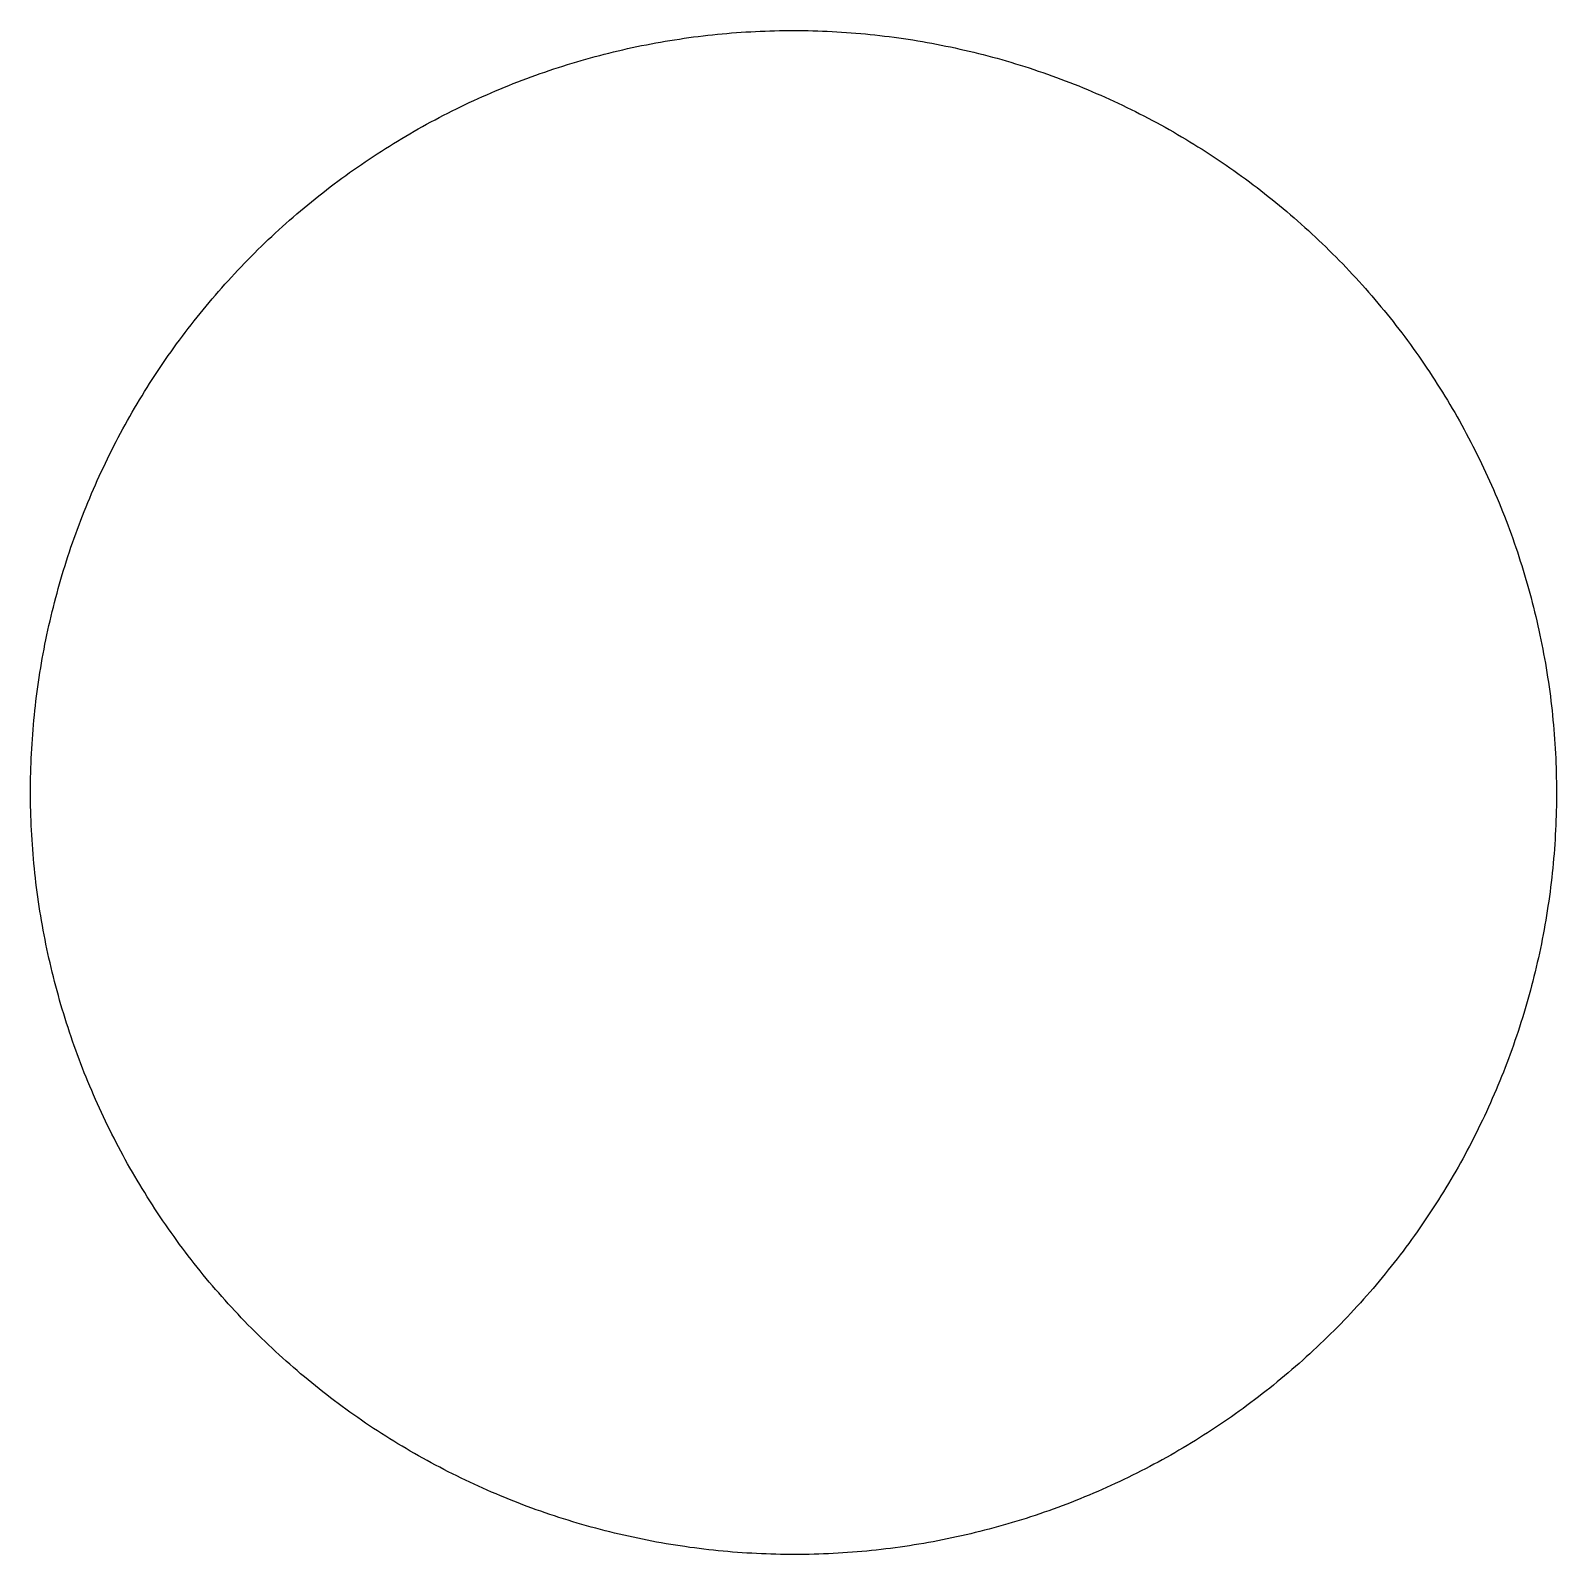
# Model space of a CAD drawing. Header units: metres. Extents: x -42 to 41.8, y -41.9 to 41.8.
import ezdxf

# ---------------------------------------------------------------- set-up
doc = ezdxf.new("R2010")
doc.units = ezdxf.units.M

msp = doc.modelspace()

# ---------------------------------------------------------------- linework, layer by layer
msp.add_lwpolyline([(41.824, 0.081), (41.824, -0.07), (41.824, -0.255), (41.822, -0.52), (41.818, -0.781), (41.812, -1.044), (41.805, -1.308), (41.797, -1.569), (41.786, -1.833), (41.774, -2.094), (41.761, -2.357), (41.745, -2.621), (41.729, -2.881), (41.71, -3.146), (41.69, -3.406), (41.668, -3.668), (41.644, -3.931), (41.619, -4.191), (41.592, -4.455), (41.564, -4.714), (41.534, -4.976), (41.502, -5.237), (41.469, -5.497), (41.433, -5.76), (41.397, -6.018), (41.358, -6.279), (41.319, -6.538), (41.277, -6.797), (41.234, -7.059), (41.189, -7.316), (41.142, -7.575), (41.094, -7.834), (41.045, -8.091), (40.993, -8.351), (40.941, -8.607), (40.886, -8.864), (40.83, -9.121), (40.772, -9.377), (40.712, -9.635), (40.652, -9.889), (40.589, -10.145), (40.525, -10.4), (40.459, -10.654), (40.391, -10.909), (40.323, -11.162), (40.252, -11.416), (40.18, -11.668), (40.106, -11.92), (40.03, -12.173), (39.954, -12.423), (39.875, -12.675), (39.795, -12.925), (39.713, -13.175), (39.63, -13.425), (39.545, -13.673), (39.458, -13.922), (39.371, -14.17), (39.281, -14.417), (39.19, -14.664), (39.098, -14.909), (39.003, -15.156), (38.908, -15.4), (38.811, -15.644), (38.711, -15.889), (38.612, -16.131), (38.509, -16.374), (38.406, -16.616), (38.301, -16.856), (38.195, -17.098), (38.087, -17.337), (37.977, -17.577), (37.867, -17.815), (37.754, -18.052), (37.64, -18.29), (37.525, -18.525), (37.408, -18.762), (37.29, -18.996), (37.17, -19.23), (37.049, -19.464), (36.926, -19.696), (36.802, -19.929), (36.676, -20.159), (36.549, -20.389), (36.42, -20.619), (36.291, -20.847), (36.159, -21.076), (36.026, -21.302), (35.892, -21.528), (35.756, -21.754), (35.619, -21.978), (35.48, -22.203), (35.341, -22.425), (35.199, -22.646), (35.056, -22.868), (34.913, -23.087), (34.767, -23.307), (34.62, -23.525), (34.472, -23.742), (34.322, -23.959), (34.172, -24.173), (34.019, -24.389), (33.865, -24.602), (33.71, -24.814), (33.554, -25.026), (33.397, -25.236), (33.237, -25.447), (33.077, -25.655), (32.915, -25.862), (32.752, -26.069), (32.589, -26.274), (32.422, -26.479), (32.256, -26.682), (32.088, -26.885), (31.918, -27.086), (31.748, -27.286), (31.576, -27.486), (31.403, -27.683), (31.229, -27.881), (31.053, -28.077), (30.877, -28.271), (30.698, -28.466), (30.519, -28.658), (30.339, -28.849), (30.157, -29.04), (29.975, -29.228), (29.79, -29.417), (29.605, -29.603), (29.419, -29.789), (29.231, -29.974), (29.043, -30.157), (28.852, -30.34), (28.662, -30.52), (28.469, -30.7), (28.276, -30.879), (28.082, -31.056), (27.886, -31.232), (27.69, -31.407), (27.492, -31.581), (27.293, -31.753), (27.094, -31.924), (26.892, -32.094), (26.691, -32.262), (26.487, -32.43), (26.283, -32.596), (26.078, -32.761), (25.871, -32.925), (25.665, -33.086), (25.456, -33.247), (25.247, -33.407), (25.037, -33.565), (24.825, -33.723), (24.614, -33.878), (24.4, -34.032), (24.186, -34.185), (23.971, -34.336), (23.755, -34.487), (23.538, -34.636), (23.32, -34.783), (23.101, -34.93), (22.882, -35.074), (22.66, -35.218), (22.439, -35.36), (22.217, -35.5), (21.993, -35.64), (21.77, -35.777), (21.544, -35.914), (21.318, -36.049), (21.091, -36.182), (20.864, -36.314), (20.636, -36.445), (20.405, -36.575), (20.176, -36.702), (19.945, -36.828), (19.713, -36.953), (19.481, -37.077), (19.247, -37.199), (19.014, -37.319), (18.779, -37.438), (18.543, -37.556), (18.308, -37.672), (18.07, -37.787), (17.833, -37.9), (17.594, -38.011), (17.355, -38.122), (17.116, -38.23), (16.874, -38.337), (16.634, -38.443), (16.392, -38.547), (16.149, -38.65), (15.907, -38.75), (15.662, -38.85), (15.419, -38.948), (15.173, -39.045), (14.928, -39.139), (14.682, -39.233), (14.435, -39.325), (14.188, -39.415), (13.94, -39.504), (13.691, -39.591), (13.443, -39.676), (13.193, -39.76), (12.943, -39.843), (12.692, -39.924), (12.441, -40.003), (12.19, -40.08), (11.937, -40.157), (11.686, -40.231), (11.432, -40.304), (11.179, -40.376), (10.926, -40.445), (10.67, -40.514), (10.416, -40.58), (10.161, -40.645), (9.905, -40.709), (9.65, -40.77), (9.393, -40.831), (9.137, -40.889), (8.879, -40.946), (8.622, -41.001), (8.365, -41.055), (8.106, -41.107), (7.848, -41.158), (7.589, -41.206), (7.33, -41.254), (7.071, -41.299), (6.81, -41.343), (6.551, -41.385), (6.291, -41.426), (6.03, -41.465), (5.77, -41.503), (5.508, -41.538), (5.248, -41.573), (4.986, -41.605), (4.725, -41.636), (4.464, -41.665), (4.201, -41.693), (3.94, -41.719), (3.677, -41.743), (3.415, -41.766), (3.153, -41.786), (2.889, -41.806), (2.627, -41.823), (2.364, -41.839), (2.101, -41.854), (1.839, -41.867), (1.574, -41.878), (1.312, -41.887), (1.048, -41.895), (0.785, -41.901), (0.522, -41.905), (0.258, -41.908), (-0.005, -41.909), (-0.268, -41.909), (-0.532, -41.907), (-0.794, -41.903), (-1.059, -41.897), (-1.321, -41.89), (-1.585, -41.881), (-1.848, -41.871), (-2.111, -41.859), (-2.375, -41.845), (-2.637, -41.83), (-2.9, -41.813), (-3.163, -41.794), (-3.425, -41.774), (-3.688, -41.751), (-3.95, -41.728), (-4.212, -41.703), (-4.474, -41.676), (-4.736, -41.647), (-4.998, -41.617), (-5.259, -41.585), (-5.521, -41.551), (-5.782, -41.516), (-6.042, -41.479), (-6.304, -41.441), (-6.563, -41.401), (-6.823, -41.359), (-7.084, -41.316), (-7.342, -41.271), (-7.603, -41.224), (-7.861, -41.176), (-8.12, -41.126), (-8.378, -41.074), (-8.636, -41.021), (-8.894, -40.966), (-9.151, -40.91), (-9.408, -40.852), (-9.665, -40.793), (-9.921, -40.731), (-10.177, -40.668), (-10.432, -40.604), (-10.687, -40.538), (-10.942, -40.47), (-11.196, -40.401), (-11.451, -40.33), (-11.703, -40.258), (-11.956, -40.184), (-12.209, -40.108), (-12.46, -40.031), (-12.712, -39.952), (-12.963, -39.872), (-13.213, -39.79), (-13.463, -39.706), (-13.712, -39.622), (-13.962, -39.535), (-14.209, -39.447), (-14.457, -39.357), (-14.705, -39.266), (-14.951, -39.173), (-15.198, -39.078), (-15.442, -38.982), (-15.687, -38.885), (-15.932, -38.786), (-16.175, -38.685), (-16.419, -38.583), (-16.66, -38.48), (-16.902, -38.374), (-17.143, -38.268), (-17.383, -38.16), (-17.623, -38.05), (-17.861, -37.939), (-18.1, -37.826), (-18.338, -37.712), (-18.574, -37.596), (-18.811, -37.479), (-19.045, -37.36), (-19.28, -37.24), (-19.514, -37.118), (-19.746, -36.996), (-19.98, -36.871), (-20.21, -36.745), (-20.441, -36.618), (-20.671, -36.489), (-20.9, -36.359), (-21.129, -36.226), (-21.356, -36.093), (-21.582, -35.959), (-21.809, -35.822), (-22.033, -35.686), (-22.258, -35.546), (-22.48, -35.406), (-22.702, -35.265), (-22.924, -35.121), (-23.144, -34.977), (-23.364, -34.831), (-23.582, -34.684), (-23.8, -34.535), (-24.017, -34.385), (-24.232, -34.234), (-24.448, -34.081), (-24.661, -33.927), (-24.874, -33.772), (-25.087, -33.615), (-25.297, -33.457), (-25.507, -33.297), (-25.716, -33.137), (-25.924, -32.975), (-26.132, -32.811), (-26.336, -32.647), (-26.542, -32.481), (-26.745, -32.314), (-26.948, -32.146), (-27.151, -31.975), (-27.35, -31.805), (-27.55, -31.632), (-27.749, -31.459), (-27.946, -31.285), (-28.143, -31.108), (-28.337, -30.932), (-28.532, -30.753), (-28.724, -30.573), (-28.916, -30.393), (-29.108, -30.209), (-29.296, -30.027), (-29.485, -29.842), (-29.672, -29.657), (-29.857, -29.47), (-30.044, -29.281), (-30.226, -29.093), (-30.409, -28.902), (-30.59, -28.711), (-30.77, -28.519), (-30.95, -28.324), (-31.126, -28.13), (-31.303, -27.934), (-31.479, -27.737), (-31.652, -27.539), (-31.826, -27.339), (-31.996, -27.14), (-32.167, -26.938), (-32.336, -26.735), (-32.503, -26.533), (-32.67, -26.326), (-32.834, -26.122), (-32.998, -25.915), (-33.161, -25.707), (-33.321, -25.499), (-33.482, -25.288), (-33.64, -25.079), (-33.797, -24.867), (-33.954, -24.653), (-34.107, -24.441), (-34.262, -24.225), (-34.413, -24.011), (-34.563, -23.794), (-34.713, -23.575), (-34.86, -23.358), (-35.007, -23.138), (-35.151, -22.919), (-35.295, -22.697), (-35.439, -22.473), (-35.578, -22.253), (-35.718, -22.027), (-35.856, -21.804), (-35.992, -21.578), (-36.129, -21.349), (-36.261, -21.125), (-36.394, -20.895), (-36.525, -20.667), (-36.654, -20.438), (-36.783, -20.205), (-36.908, -19.976), (-37.034, -19.743), (-37.157, -19.51), (-37.279, -19.277), (-37.401, -19.04), (-37.519, -18.808), (-37.637, -18.57), (-37.754, -18.333), (-37.868, -18.097), (-37.982, -17.857), (-38.093, -17.62), (-38.204, -17.38), (-38.313, -17.138), (-38.419, -16.899), (-38.526, -16.655), (-38.629, -16.416), (-38.732, -16.172), (-38.834, -15.926), (-38.933, -15.685), (-39.032, -15.438), (-39.127, -15.195), (-39.223, -14.947), (-39.317, -14.699), (-39.408, -14.455), (-39.499, -14.204), (-39.587, -13.958), (-39.674, -13.709), (-39.761, -13.457), (-39.844, -13.21), (-39.927, -12.957), (-40.008, -12.708), (-40.087, -12.456), (-40.166, -12.202), (-40.241, -11.953), (-40.316, -11.698), (-40.389, -11.445), (-40.46, -11.192), (-40.53, -10.935), (-40.598, -10.684), (-40.665, -10.427), (-40.73, -10.172), (-40.793, -9.917), (-40.855, -9.658), (-40.915, -9.405), (-40.974, -9.146), (-41.031, -8.888), (-41.085, -8.632), (-41.14, -8.371), (-41.191, -8.117), (-41.242, -7.856), (-41.291, -7.596), (-41.337, -7.339), (-41.383, -7.077), (-41.427, -6.821), (-41.469, -6.558), (-41.51, -6.297), (-41.548, -6.039), (-41.586, -5.775), (-41.621, -5.518), (-41.655, -5.255), (-41.688, -4.992), (-41.718, -4.733), (-41.748, -4.469), (-41.775, -4.21), (-41.801, -3.946), (-41.825, -3.683), (-41.847, -3.423), (-41.868, -3.158), (-41.887, -2.899), (-41.904, -2.634), (-41.92, -2.37), (-41.934, -2.11), (-41.947, -1.844), (-41.958, -1.584), (-41.967, -1.319), (-41.974, -1.055), (-41.98, -0.794), (-41.984, -0.529), (-41.987, -0.266), (-41.988, -0.005), (-41.987, 0.257), (-41.984, 0.522), (-41.98, 0.787), (-41.974, 1.047), (-41.967, 1.312), (-41.958, 1.577), (-41.947, 1.837), (-41.935, 2.102), (-41.921, 2.362), (-41.905, 2.627), (-41.887, 2.891), (-41.868, 3.15), (-41.848, 3.415), (-41.826, 3.674), (-41.801, 3.938), (-41.775, 4.202), (-41.748, 4.461), (-41.719, 4.725), (-41.689, 4.983), (-41.656, 5.246), (-41.622, 5.509), (-41.587, 5.766), (-41.55, 6.03), (-41.511, 6.286), (-41.47, 6.548), (-41.428, 6.81), (-41.385, 7.066), (-41.339, 7.328), (-41.292, 7.584), (-41.243, 7.844), (-41.193, 8.104), (-41.141, 8.359), (-41.087, 8.619), (-41.033, 8.873), (-40.976, 9.132), (-40.917, 9.391), (-40.857, 9.644), (-40.795, 9.902), (-40.733, 10.154), (-40.667, 10.411), (-40.601, 10.668), (-40.533, 10.918), (-40.463, 11.175), (-40.393, 11.425), (-40.319, 11.679), (-40.244, 11.934), (-40.169, 12.182), (-40.09, 12.436), (-40.012, 12.684), (-39.931, 12.936), (-39.848, 13.188), (-39.765, 13.434), (-39.678, 13.686), (-39.592, 13.931), (-39.503, 14.181), (-39.412, 14.43), (-39.322, 14.673), (-39.227, 14.922), (-39.133, 15.165), (-39.036, 15.411), (-38.938, 15.657), (-38.839, 15.898), (-38.737, 16.143), (-38.636, 16.383), (-38.531, 16.626), (-38.425, 16.869), (-38.319, 17.107), (-38.209, 17.349), (-38.1, 17.586), (-37.988, 17.825), (-37.874, 18.065), (-37.76, 18.299), (-37.643, 18.537), (-37.526, 18.771), (-37.407, 19.006), (-37.285, 19.242), (-37.165, 19.473), (-37.04, 19.707), (-36.915, 19.938), (-36.789, 20.169), (-36.66, 20.401), (-36.532, 20.627), (-36.4, 20.858), (-36.268, 21.086), (-36.135, 21.312), (-35.999, 21.54), (-35.864, 21.762), (-35.725, 21.989), (-35.585, 22.212), (-35.445, 22.434), (-35.302, 22.657), (-35.16, 22.875), (-35.014, 23.097), (-34.867, 23.317), (-34.72, 23.533), (-34.57, 23.752), (-34.421, 23.966), (-34.268, 24.183), (-34.115, 24.398), (-33.962, 24.61), (-33.804, 24.824), (-33.649, 25.033), (-33.489, 25.245), (-33.329, 25.455), (-33.169, 25.661), (-33.005, 25.871), (-32.843, 26.075), (-32.677, 26.282), (-32.51, 26.487), (-32.345, 26.688), (-32.174, 26.892), (-32.005, 27.092), (-31.833, 27.292), (-31.66, 27.492), (-31.488, 27.688), (-31.311, 27.887), (-31.136, 28.081), (-30.958, 28.276), (-30.779, 28.47), (-30.601, 28.66), (-30.418, 28.853), (-30.236, 29.043), (-30.053, 29.231), (-29.867, 29.42), (-29.683, 29.604), (-29.494, 29.792), (-29.306, 29.975), (-29.118, 30.158), (-28.926, 30.341), (-28.737, 30.519), (-28.542, 30.7), (-28.348, 30.878), (-28.154, 31.054), (-27.957, 31.231), (-27.762, 31.404), (-27.562, 31.579), (-27.362, 31.751), (-27.163, 31.92), (-26.96, 32.091), (-26.76, 32.257), (-26.554, 32.426), (-26.35, 32.591), (-26.145, 32.755), (-25.937, 32.919), (-25.731, 33.079), (-25.521, 33.24), (-25.311, 33.4), (-25.102, 33.556), (-24.888, 33.714), (-24.678, 33.868), (-24.463, 34.022), (-24.248, 34.175), (-24.033, 34.325), (-23.816, 34.476), (-23.6, 34.623), (-23.38, 34.771), (-23.161, 34.916), (-22.942, 35.06), (-22.719, 35.204), (-22.499, 35.344), (-22.275, 35.485), (-22.051, 35.623), (-21.828, 35.76), (-21.601, 35.896), (-21.376, 36.03), (-21.148, 36.163), (-20.92, 36.295), (-20.693, 36.424), (-20.462, 36.554), (-20.233, 36.68), (-20.001, 36.806), (-19.768, 36.931), (-19.537, 37.053), (-19.302, 37.175), (-19.069, 37.294), (-18.833, 37.413), (-18.597, 37.53), (-18.363, 37.645), (-18.124, 37.76), (-17.887, 37.871), (-17.648, 37.983), (-17.408, 38.092), (-17.17, 38.199), (-16.928, 38.307), (-16.688, 38.411), (-16.445, 38.515), (-16.202, 38.617), (-15.961, 38.716), (-15.715, 38.816), (-15.472, 38.913), (-15.227, 39.009), (-14.981, 39.103), (-14.736, 39.195), (-14.488, 39.287), (-14.242, 39.376), (-13.993, 39.464), (-13.744, 39.551), (-13.497, 39.635), (-13.246, 39.719), (-12.997, 39.8), (-12.746, 39.881), (-12.495, 39.959), (-12.245, 40.036), (-11.991, 40.112), (-11.74, 40.185), (-11.486, 40.258), (-11.233, 40.329), (-10.981, 40.397), (-10.725, 40.465), (-10.472, 40.531), (-10.216, 40.595), (-9.96, 40.658), (-9.706, 40.718), (-9.448, 40.778), (-9.193, 40.836), (-8.935, 40.892), (-8.678, 40.947), (-8.422, 41), (-8.162, 41.051), (-7.906, 41.101), (-7.646, 41.149), (-7.387, 41.196), (-7.13, 41.24), (-6.869, 41.284), (-6.611, 41.325), (-6.35, 41.365), (-6.09, 41.404), (-5.831, 41.44), (-5.569, 41.476), (-5.31, 41.509), (-5.048, 41.541), (-4.786, 41.571), (-4.527, 41.599), (-4.263, 41.626), (-4.003, 41.652), (-3.74, 41.675), (-3.478, 41.697), (-3.218, 41.717), (-2.954, 41.736), (-2.694, 41.753), (-2.43, 41.768), (-2.167, 41.782), (-1.906, 41.794), (-1.642, 41.805), (-1.381, 41.813), (-1.117, 41.821), (-0.854, 41.826), (-0.593, 41.83), (-0.328, 41.832), (-0.068, 41.833), (0.197, 41.831), (0.46, 41.829), (0.721, 41.824), (0.986, 41.818), (1.246, 41.811), (1.511, 41.801), (1.774, 41.79), (2.035, 41.777), (2.299, 41.763), (2.559, 41.747), (2.823, 41.729), (3.085, 41.71), (3.346, 41.689), (3.61, 41.667), (3.869, 41.643), (4.133, 41.617), (4.394, 41.589), (4.654, 41.56), (4.917, 41.529), (5.176, 41.497), (5.439, 41.463), (5.699, 41.427), (5.958, 41.39), (6.22, 41.351), (6.477, 41.311), (6.739, 41.268), (6.999, 41.225), (7.256, 41.179), (7.517, 41.132), (7.773, 41.084), (8.033, 41.033), (8.291, 40.981), (8.547, 40.928), (8.806, 40.872), (9.06, 40.816), (9.319, 40.757), (9.575, 40.697), (9.829, 40.636), (10.086, 40.573), (10.339, 40.508), (10.595, 40.442), (10.849, 40.374), (11.102, 40.304), (11.357, 40.233), (11.607, 40.161), (11.861, 40.086), (12.113, 40.01), (12.363, 39.933), (12.616, 39.854), (12.863, 39.774), (13.115, 39.691), (13.365, 39.607), (13.612, 39.522), (13.862, 39.435), (14.107, 39.348), (14.356, 39.257), (14.603, 39.165), (14.848, 39.073), (15.095, 38.978), (15.337, 38.883), (15.583, 38.784), (15.827, 38.685), (16.069, 38.585), (16.312, 38.482), (16.551, 38.379), (16.795, 38.273), (17.035, 38.166), (17.273, 38.059), (17.514, 37.948), (17.749, 37.838), (17.989, 37.724), (18.226, 37.61), (18.461, 37.495), (18.698, 37.377), (18.93, 37.26), (19.166, 37.139), (19.399, 37.017), (19.631, 36.895), (19.864, 36.769), (20.092, 36.645), (20.324, 36.516), (20.553, 36.388), (20.781, 36.258), (21.01, 36.125), (21.234, 35.994), (21.462, 35.858), (21.687, 35.722), (21.911, 35.585), (22.135, 35.446), (22.355, 35.307), (22.579, 35.164), (22.799, 35.022), (23.019, 34.878), (23.239, 34.731), (23.455, 34.586), (23.674, 34.436), (23.889, 34.287), (24.104, 34.136), (24.32, 33.982), (24.531, 33.83), (24.745, 33.674), (24.955, 33.518), (25.166, 33.36), (25.376, 33.2), (25.582, 33.042), (25.792, 32.878), (25.997, 32.716), (26.203, 32.552), (26.408, 32.385), (26.609, 32.22), (26.813, 32.05), (27.013, 31.882), (27.213, 31.711), (27.413, 31.538), (27.609, 31.367), (27.808, 31.191), (28.002, 31.017), (28.198, 30.839), (28.392, 30.66), (28.583, 30.483), (28.776, 30.301), (28.964, 30.121), (29.154, 29.937), (29.343, 29.752), (29.528, 29.569), (29.715, 29.381), (29.897, 29.195), (30.082, 29.005), (30.264, 28.815), (30.443, 28.625), (30.625, 28.432), (30.801, 28.241), (30.98, 28.045), (31.156, 27.849), (31.329, 27.654), (31.505, 27.454), (31.675, 27.258), (31.847, 27.057), (32.018, 26.855), (32.185, 26.655), (32.353, 26.45), (32.517, 26.249), (32.683, 26.042), (32.847, 25.835), (33.008, 25.63), (33.17, 25.42), (33.328, 25.213), (33.487, 25.001), (33.645, 24.79), (33.799, 24.579), (33.955, 24.364), (34.105, 24.153), (34.258, 23.936), (34.409, 23.72), (34.556, 23.504), (34.705, 23.285), (34.849, 23.069), (34.995, 22.847), (35.139, 22.627), (35.28, 22.407), (35.422, 22.183), (35.559, 21.962), (35.698, 21.736), (35.834, 21.512), (35.968, 21.287), (36.103, 21.059), (36.233, 20.834), (36.365, 20.604), (36.494, 20.376), (36.621, 20.146), (36.748, 19.914), (36.872, 19.686), (36.996, 19.451), (37.117, 19.22), (37.238, 18.986), (37.358, 18.75), (37.474, 18.518), (37.591, 18.28), (37.704, 18.046), (37.818, 17.807), (37.93, 17.567), (38.039, 17.332), (38.148, 17.09), (38.254, 16.853), (38.36, 16.611), (38.465, 16.368), (38.566, 16.129), (38.668, 15.884), (38.766, 15.643), (38.865, 15.398), (38.961, 15.153), (39.055, 14.909), (39.149, 14.661), (39.24, 14.418), (39.331, 14.17), (39.419, 13.923), (39.506, 13.676), (39.592, 13.425), (39.675, 13.179), (39.758, 12.927), (39.839, 12.678), (39.918, 12.428), (39.996, 12.175), (40.071, 11.926), (40.146, 11.672), (40.219, 11.422), (40.29, 11.168), (40.361, 10.912), (40.428, 10.662), (40.495, 10.405), (40.559, 10.153), (40.623, 9.897), (40.685, 9.64), (40.745, 9.387), (40.804, 9.128), (40.86, 8.874), (40.915, 8.616), (40.97, 8.358), (41.021, 8.102), (41.072, 7.842), (41.12, 7.586), (41.168, 7.327), (41.213, 7.067), (41.257, 6.81), (41.3, 6.548), (41.34, 6.291), (41.379, 6.03), (41.417, 5.769), (41.452, 5.51), (41.487, 5.247), (41.519, 4.989), (41.55, 4.727), (41.579, 4.466), (41.607, 4.205), (41.633, 3.941), (41.657, 3.682), (41.68, 3.419), (41.701, 3.158), (41.72, 2.896), (41.738, 2.631), (41.754, 2.372), (41.768, 2.108), (41.781, 1.847), (41.792, 1.584), (41.802, 1.319), (41.809, 1.059), (41.816, 0.795), (41.82, 0.533), (41.823, 0.27)], close=True)

doc.saveas('drawing.dxf')
